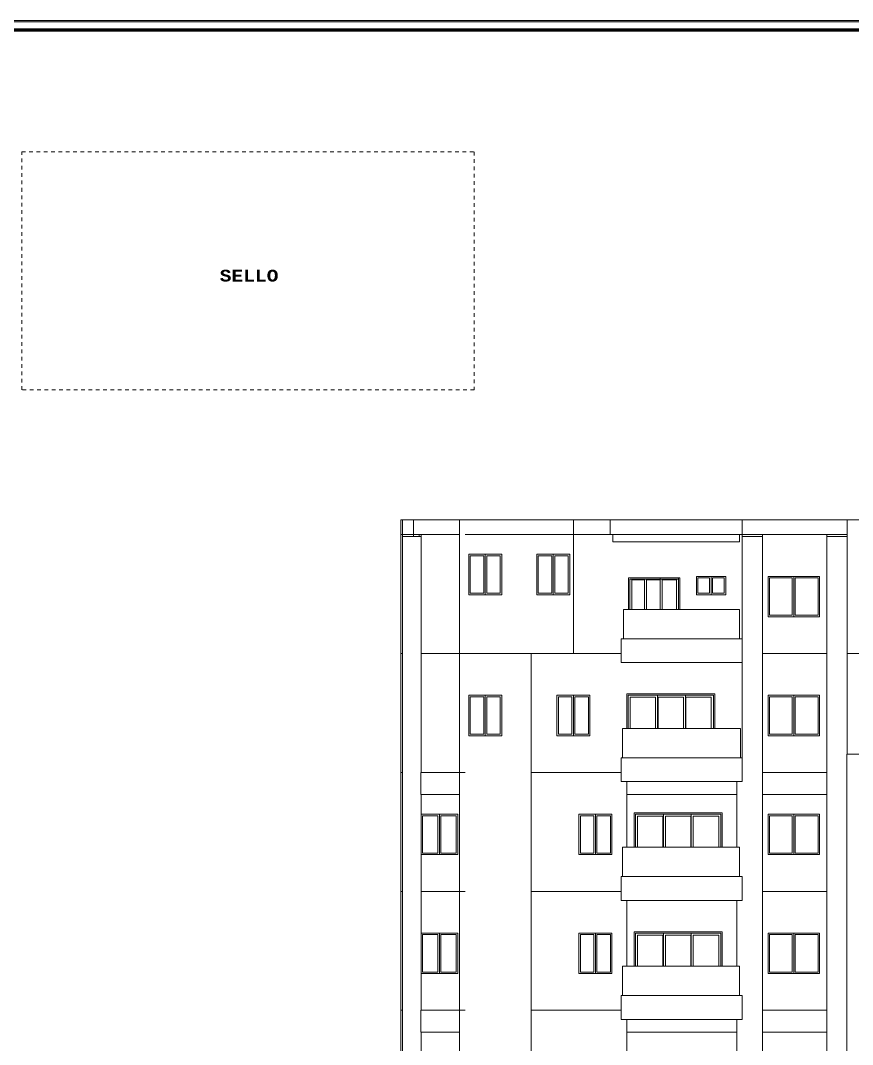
# Model space of a CAD drawing. Header units: metres. Extents: x -144 to 1000, y -717 to 29.
# Drawn here: x 140.63 to 163.28, y -627.02 to -599.13 of the extents above; entities that cross this region are included whole.
import ezdxf

# ---------------------------------------------------------------- set-up
doc = ezdxf.new("R2010")
doc.units = ezdxf.units.M
doc.linetypes.add('Basculante', pattern=[0.11625, 0.075, -0.04125])
doc.layers.get('0').update_dxf_attribs({"color": 1})
for name, color, linetype, lineweight in [('A-DETL', 1, 'Continuous', 9), ('A-DETL-THIN', 1, 'Continuous', 9), ('A-DOOR-FRAM', 1, 'Continuous', 9), ('A-FLOR', 2, 'Continuous', 9), ('A-FLOR-HRAL', 1, 'Continuous', 9), ('A-GENM', 1, 'Continuous', 9), ('A-GLAZ', 1, 'Continuous', 9), ('A-WALL', 4, 'Continuous', 9), ('G-ANNO-TEXT', 2, 'Continuous', 9), ('G-ANNO-TTLB', 3, 'Continuous', 18), ('G-ANNO-TTLB-WIDE', 1, 'Continuous', 70), ('G-IMPT', 1, 'Continuous', 9), ('S-BEAM', 1, 'Continuous', 9), ('S-COLS', 7, 'Continuous', 9)]:
    doc.layers.add(name, color=color, linetype=linetype, lineweight=lineweight)
doc.styles.add('Courier New_B_8', font='courbd.ttf', dxfattribs={"height": 0.0035})

# ---------------------------------------------------------------- blocks, each defined once
blk = doc.blocks.new('tarjeta de nathalie 00')
at = {"layer": 'G-IMPT', "lineweight": 9}
h = blk.add_hatch(color=3, dxfattribs=at)
h.paths.add_polyline_path([(-145.23888, -717.38489), (-145.21019, -717.38489), (-145.21019, -716.89355), (-145.21019, -716.79934), (-145.23888, -716.79934), (-145.23888, -716.89379)])
h.paths.add_polyline_path([(-145.20996, -716.7991), (-145.20996, -717.3851), (-145.2392, -717.3851), (-145.2392, -716.7991)])
h.paths.add_polyline_path([(-145.23902, -717.3868), (-145.20826, -717.3868), (-145.20826, -716.7974), (-145.2392, -716.7974), (-146.09866, -716.7974), (-146.09866, -717.3868)])
h.paths.add_polyline_path([(-145.20795, -716.79707), (-145.20795, -717.3871), (-146.09898, -717.3871), (-146.09898, -716.79707)])
at = {"layer": 'G-ANNO-TTLB', "color": 3}
for p, q in [((-145.20795, -716.79707), (-146.09898, -716.79707)), ((-145.20795, -716.79707), (-146.09898, -716.79707)), ((-146.09866, -716.7974), (-145.2392, -716.7974))]:
    blk.add_line(p, q, dxfattribs=at)
at = {"layer": 'G-ANNO-TTLB-WIDE', "color": 3}
blk.add_line((-146.09696, -716.7991), (-145.20996, -716.7991), dxfattribs=at)
blk = doc.blocks.new('GBGB')
at = {"layer": 'A-DETL-THIN'}
blk.add_line((160.237, -613.126), (160.223, -613.126), dxfattribs=at)
at = {"layer": 'A-DOOR-FRAM'}
for p, q in [((157.183, -614.306), (157.183, -615.166)), ((158.583, -614.306), (157.183, -614.306)), ((157.223, -615.166), (157.223, -614.346)), ((157.223, -614.346), (158.543, -614.346)), ((157.278, -615.166), (157.278, -614.361)), ((157.278, -614.361), (157.622, -614.361)), ((157.622, -614.346), (157.622, -615.166)), ((157.677, -615.166), (157.677, -614.361)), ((157.677, -614.361), (158.049, -614.361)), ((158.543, -614.306), (158.049, -614.306)), ((158.049, -614.306), (158.049, -615.166)), ((158.104, -615.166), (158.104, -614.361)), ((158.104, -614.361), (158.488, -614.361)), ((158.488, -614.361), (158.488, -615.166)), ((158.543, -615.166), (158.543, -614.306)), ((158.543, -615.166), (158.543, -614.346)), ((158.583, -615.166), (158.583, -614.306)), ((157.134, -617.466), (157.134, -618.406)), ((159.534, -617.466), (157.134, -617.466)), ((157.975, -617.506), (157.174, -617.506)), ((157.174, -617.506), (157.174, -618.406)), ((157.174, -617.506), (157.174, -618.406)), ((157.174, -617.506), (159.494, -617.506)), ((157.975, -618.406), (157.975, -617.506)), ((158.735, -618.406), (158.735, -617.506)), ((159.494, -617.506), (159.494, -618.406)), ((159.534, -618.406), (159.534, -617.466)), ((157.229, -618.406), (157.229, -617.561)), ((157.229, -617.561), (157.92, -617.561)), ((157.92, -617.561), (157.92, -618.406)), ((157.989, -618.406), (157.989, -617.561)), ((157.989, -617.561), (158.68, -617.561)), ((158.68, -617.561), (158.68, -618.406)), ((158.748, -618.406), (158.748, -617.561)), ((158.748, -617.561), (159.439, -617.561)), ((159.439, -617.561), (159.439, -618.406)), ((159.734, -620.706), (157.334, -620.706)), ((157.334, -621.646), (157.334, -620.706)), ((157.374, -620.746), (157.374, -621.646)), ((157.374, -620.746), (159.694, -620.746)), ((157.429, -621.646), (157.429, -620.801)), ((157.429, -620.801), (158.12, -620.801)), ((158.12, -620.801), (158.12, -621.646)), ((158.134, -620.746), (158.134, -621.646)), ((158.189, -621.646), (158.189, -620.801)), ((158.189, -620.801), (158.88, -620.801)), ((158.88, -620.801), (158.88, -621.646)), ((158.893, -620.746), (158.893, -621.646)), ((158.948, -621.646), (158.948, -620.801)), ((158.948, -620.801), (159.639, -620.801)), ((159.639, -620.801), (159.639, -621.646)), ((159.694, -620.746), (159.694, -621.646)), ((159.734, -621.646), (159.734, -620.706)), ((159.734, -623.946), (157.334, -623.946)), ((157.334, -624.886), (157.334, -623.946)), ((159.734, -624.886), (159.734, -623.946)), ((157.374, -623.986), (157.374, -624.886)), ((157.374, -623.986), (159.694, -623.986)), ((157.429, -624.886), (157.429, -624.041)), ((157.429, -624.041), (158.12, -624.041)), ((158.12, -624.041), (158.12, -624.886)), ((158.134, -623.986), (158.134, -624.886)), ((158.189, -624.886), (158.189, -624.041)), ((158.189, -624.041), (158.88, -624.041)), ((158.88, -624.041), (158.88, -624.886)), ((158.893, -623.986), (158.893, -624.886)), ((158.948, -624.886), (158.948, -624.041)), ((158.948, -624.041), (159.639, -624.041)), ((159.639, -624.041), (159.639, -624.886)), ((159.694, -623.986), (159.694, -624.886))]:
    blk.add_line(p, q, dxfattribs=at)
at = {"layer": 'A-FLOR'}
for p, q in [((151.484, -613.126), (151.484, -613.178)), ((156.759, -613.126), (156.759, -613.326)), ((160.209, -613.326), (156.759, -613.326)), ((160.209, -613.326), (160.209, -613.126))]:
    blk.add_line(p, q, dxfattribs=at)
at = {"layer": 'A-FLOR-HRAL'}
for p, q in [((157.048, -615.966), (157.048, -615.166)), ((157.048, -615.166), (160.209, -615.166)), ((160.209, -615.966), (160.209, -615.166)), ((157.023, -619.206), (157.023, -618.406)), ((160.229, -618.406), (157.023, -618.406)), ((160.229, -619.206), (160.229, -618.406)), ((157.023, -622.446), (157.023, -621.646)), ((160.209, -621.646), (157.023, -621.646)), ((160.209, -622.446), (160.209, -621.646)), ((157.023, -625.686), (157.023, -624.886)), ((160.209, -624.886), (157.023, -624.886)), ((160.209, -625.686), (160.209, -624.886))]:
    blk.add_line(p, q, dxfattribs=at)
at = {"layer": 'A-GENM'}
for p, q in [((151.024, -617.566), (151.034, -617.566)), ((151.024, -619.606), (151.034, -619.606))]:
    blk.add_line(p, q, dxfattribs=at)
at = {"layer": 'A-GLAZ'}
for p, q in [((153.244, -613.706), (152.874, -613.706)), ((152.874, -613.706), (152.874, -614.726)), ((153.244, -614.726), (153.244, -613.706)), ((153.284, -614.766), (153.284, -613.666)), ((153.284, -613.666), (153.284, -614.766)), ((153.694, -613.706), (153.324, -613.706)), ((153.324, -613.706), (153.324, -614.726)), ((153.694, -614.726), (153.694, -613.706)), ((155.094, -613.706), (154.724, -613.706)), ((154.724, -613.706), (154.724, -614.726)), ((155.094, -614.726), (155.094, -613.706)), ((155.134, -613.666), (155.134, -614.766)), ((155.134, -614.766), (155.134, -613.666)), ((155.544, -613.706), (155.174, -613.706)), ((155.174, -613.706), (155.174, -614.726)), ((155.544, -614.726), (155.544, -613.706)), ((159.393, -614.306), (159.073, -614.306)), ((159.073, -614.306), (159.073, -614.726)), ((159.393, -614.726), (159.393, -614.306)), ((159.433, -614.766), (159.433, -614.266)), ((159.433, -614.266), (159.433, -614.766)), ((159.793, -614.306), (159.473, -614.306)), ((159.473, -614.306), (159.473, -614.726)), ((159.793, -614.726), (159.793, -614.306)), ((161.644, -614.306), (161.024, -614.306)), ((161.024, -614.306), (161.024, -615.326)), ((161.644, -615.326), (161.644, -614.306)), ((161.684, -614.266), (161.684, -615.366)), ((161.684, -615.366), (161.684, -614.266)), ((162.344, -614.306), (161.724, -614.306)), ((161.724, -614.306), (161.724, -615.326)), ((162.344, -615.326), (162.344, -614.306)), ((153.244, -614.726), (152.874, -614.726)), ((153.694, -614.726), (153.324, -614.726)), ((155.094, -614.726), (154.724, -614.726)), ((155.544, -614.726), (155.174, -614.726)), ((159.393, -614.726), (159.073, -614.726)), ((159.793, -614.726), (159.473, -614.726)), ((161.644, -615.326), (161.024, -615.326)), ((162.344, -615.326), (161.724, -615.326)), ((152.834, -617.506), (153.284, -617.506)), ((152.834, -618.606), (152.834, -617.506)), ((153.244, -617.546), (152.874, -617.546)), ((152.874, -617.546), (152.874, -618.566)), ((153.244, -618.566), (153.244, -617.546)), ((153.284, -617.506), (153.734, -617.506)), ((153.284, -618.606), (153.284, -617.506)), ((153.284, -617.506), (153.284, -618.606)), ((153.694, -617.546), (153.324, -617.546)), ((153.324, -617.546), (153.324, -618.566)), ((153.694, -618.566), (153.694, -617.546)), ((153.734, -617.506), (153.734, -618.606)), ((155.644, -617.546), (155.274, -617.546)), ((155.274, -617.546), (155.274, -618.566)), ((155.644, -618.566), (155.644, -617.546)), ((155.684, -617.506), (155.684, -618.606)), ((155.684, -618.606), (155.684, -617.506)), ((156.094, -617.546), (155.724, -617.546)), ((155.724, -617.546), (155.724, -618.566)), ((156.094, -618.566), (156.094, -617.546)), ((161.644, -617.546), (161.024, -617.546)), ((161.024, -617.546), (161.024, -618.566)), ((161.644, -618.566), (161.644, -617.546)), ((161.684, -617.506), (161.684, -618.606)), ((161.684, -618.606), (161.684, -617.506)), ((162.344, -617.546), (161.724, -617.546)), ((161.724, -617.546), (161.724, -618.566)), ((162.344, -618.566), (162.344, -617.546)), ((153.284, -618.606), (152.834, -618.606)), ((153.244, -618.566), (152.874, -618.566)), ((153.734, -618.606), (153.284, -618.606)), ((153.694, -618.566), (153.324, -618.566)), ((155.644, -618.566), (155.274, -618.566)), ((156.094, -618.566), (155.724, -618.566)), ((161.644, -618.566), (161.024, -618.566)), ((162.344, -618.566), (161.724, -618.566)), ((151.994, -620.786), (151.574, -620.786)), ((151.574, -620.786), (151.574, -621.806)), ((151.994, -621.806), (151.994, -620.786)), ((152.034, -621.846), (152.034, -620.746)), ((152.034, -620.746), (152.034, -621.846)), ((152.494, -620.786), (152.074, -620.786)), ((152.074, -620.786), (152.074, -621.806)), ((152.494, -621.806), (152.494, -620.786)), ((156.244, -620.786), (155.874, -620.786)), ((155.874, -620.786), (155.874, -621.806)), ((156.244, -621.806), (156.244, -620.786)), ((156.284, -620.746), (156.284, -621.846)), ((156.284, -621.846), (156.284, -620.746)), ((156.694, -620.786), (156.324, -620.786)), ((156.324, -620.786), (156.324, -621.806)), ((156.694, -621.806), (156.694, -620.786)), ((161.644, -620.786), (161.024, -620.786)), ((161.024, -620.786), (161.024, -621.806)), ((161.644, -621.806), (161.644, -620.786)), ((161.684, -620.746), (161.684, -621.846)), ((161.684, -621.846), (161.684, -620.746)), ((162.344, -620.786), (161.724, -620.786)), ((161.724, -620.786), (161.724, -621.806)), ((162.344, -621.806), (162.344, -620.786)), ((151.994, -621.806), (151.574, -621.806)), ((152.494, -621.806), (152.074, -621.806)), ((156.244, -621.806), (155.874, -621.806)), ((156.694, -621.806), (156.324, -621.806)), ((161.644, -621.806), (161.024, -621.806)), ((162.344, -621.806), (161.724, -621.806)), ((151.994, -624.026), (151.574, -624.026)), ((151.574, -624.026), (151.574, -625.046)), ((151.994, -625.046), (151.994, -624.026)), ((152.034, -625.086), (152.034, -623.986)), ((152.034, -623.986), (152.034, -625.086)), ((152.494, -624.026), (152.074, -624.026)), ((152.074, -624.026), (152.074, -625.046)), ((152.494, -625.046), (152.494, -624.026)), ((156.244, -624.026), (155.874, -624.026)), ((155.874, -624.026), (155.874, -625.046)), ((156.244, -625.046), (156.244, -624.026)), ((156.284, -623.986), (156.284, -625.086)), ((156.284, -625.086), (156.284, -623.986)), ((156.694, -624.026), (156.324, -624.026)), ((156.324, -624.026), (156.324, -625.046)), ((156.694, -625.046), (156.694, -624.026)), ((161.644, -624.026), (161.024, -624.026)), ((161.024, -624.026), (161.024, -625.046)), ((161.644, -625.046), (161.644, -624.026)), ((161.684, -623.986), (161.684, -625.086)), ((161.684, -625.086), (161.684, -623.986)), ((162.344, -624.026), (161.724, -624.026)), ((161.724, -624.026), (161.724, -625.046)), ((162.344, -625.046), (162.344, -624.026)), ((151.994, -625.046), (151.574, -625.046)), ((152.494, -625.046), (152.074, -625.046)), ((156.244, -625.046), (155.874, -625.046)), ((156.694, -625.046), (156.324, -625.046)), ((161.644, -625.046), (161.024, -625.046)), ((162.344, -625.046), (161.724, -625.046))]:
    blk.add_line(p, q, dxfattribs=at)
at = {"layer": 'A-WALL'}
for p, q in [((150.984, -612.726), (150.984, -613.126)), ((170.234, -612.726), (150.984, -612.726)), ((151.029, -612.726), (151.029, -613.126)), ((151.334, -613.178), (151.334, -612.726)), ((152.584, -629.326), (152.584, -612.726)), ((155.684, -616.366), (155.684, -612.726)), ((156.684, -613.126), (156.684, -612.726)), ((160.283, -612.726), (160.283, -619.856)), ((163.134, -619.106), (163.134, -612.726)), ((150.984, -613.126), (150.984, -629.326)), ((150.984, -613.126), (152.584, -613.126)), ((151.034, -613.178), (151.034, -613.126)), ((151.534, -613.126), (151.534, -613.178)), ((152.734, -613.126), (163.134, -613.126)), ((160.834, -613.126), (160.834, -613.178)), ((162.584, -613.178), (162.584, -613.126)), ((152.834, -614.766), (152.834, -613.666)), ((152.834, -613.666), (153.734, -613.666)), ((153.734, -613.666), (153.734, -614.766)), ((154.684, -614.766), (154.684, -613.666)), ((154.684, -613.666), (155.584, -613.666)), ((155.584, -613.666), (155.584, -614.766)), ((157.183, -615.166), (157.183, -614.306)), ((157.183, -614.306), (158.583, -614.306)), ((158.583, -614.306), (158.583, -615.166)), ((159.033, -614.766), (159.033, -614.266)), ((159.033, -614.266), (159.833, -614.266)), ((159.833, -614.266), (159.833, -614.766)), ((160.984, -615.366), (160.984, -614.266)), ((160.984, -614.266), (162.384, -614.266)), ((162.384, -614.266), (162.384, -615.366)), ((153.734, -614.766), (152.834, -614.766)), ((155.584, -614.766), (154.684, -614.766)), ((159.833, -614.766), (159.033, -614.766)), ((162.384, -615.366), (160.984, -615.366)), ((160.283, -615.966), (156.984, -615.966)), ((156.984, -615.966), (156.984, -616.616)), ((151.034, -616.366), (150.984, -616.366)), ((156.984, -616.366), (151.534, -616.366)), ((154.534, -626.086), (154.534, -616.366)), ((162.584, -616.366), (160.834, -616.366)), ((170.883, -616.366), (163.134, -616.366)), ((156.984, -616.616), (160.283, -616.616)), ((152.834, -618.606), (152.834, -617.506)), ((152.834, -617.506), (153.734, -617.506)), ((153.734, -617.506), (153.734, -618.606)), ((155.234, -618.606), (155.234, -617.506)), ((155.234, -617.506), (156.134, -617.506)), ((156.134, -617.506), (156.134, -618.606)), ((157.134, -618.406), (157.134, -617.466)), ((157.134, -617.466), (159.534, -617.466)), ((159.534, -617.466), (159.534, -618.406)), ((160.984, -618.606), (160.984, -617.506)), ((160.984, -617.506), (162.384, -617.506)), ((162.384, -617.506), (162.384, -618.606)), ((153.734, -618.606), (152.834, -618.606)), ((156.134, -618.606), (155.234, -618.606)), ((162.384, -618.606), (160.984, -618.606)), ((160.283, -619.206), (156.984, -619.206)), ((156.984, -619.206), (156.984, -619.856)), ((163.133, -619.106), (163.133, -645.526)), ((163.133, -619.106), (170.883, -619.106)), ((150.984, -619.606), (151.034, -619.606)), ((152.584, -619.606), (152.734, -619.606)), ((156.984, -619.606), (154.534, -619.606)), ((162.584, -619.606), (160.834, -619.606)), ((156.984, -619.856), (160.283, -619.856)), ((157.134, -619.856), (157.134, -621.646)), ((151.534, -620.746), (152.534, -620.746)), ((152.534, -620.746), (152.534, -621.846)), ((155.834, -621.846), (155.834, -620.746)), ((155.834, -620.746), (156.734, -620.746)), ((156.734, -620.746), (156.734, -621.846)), ((157.334, -621.646), (157.334, -620.706)), ((157.334, -620.706), (159.734, -620.706)), ((159.734, -620.706), (159.734, -621.646)), ((160.984, -621.846), (160.984, -620.746)), ((160.984, -620.746), (162.384, -620.746)), ((162.384, -620.746), (162.384, -621.846)), ((152.534, -621.846), (151.534, -621.846)), ((156.734, -621.846), (155.834, -621.846)), ((162.384, -621.846), (160.984, -621.846)), ((160.283, -622.446), (156.984, -622.446)), ((156.984, -622.446), (156.984, -623.096)), ((160.283, -623.096), (160.283, -622.446)), ((151.034, -622.846), (150.984, -622.846)), ((152.734, -622.846), (151.534, -622.846)), ((156.984, -622.846), (154.534, -622.846)), ((162.584, -622.846), (160.834, -622.846)), ((156.984, -623.096), (160.283, -623.096)), ((157.134, -623.096), (157.134, -624.886)), ((157.334, -624.886), (157.334, -623.946)), ((157.334, -623.946), (159.734, -623.946)), ((159.734, -623.946), (159.734, -624.886)), ((151.534, -623.986), (152.534, -623.986)), ((152.534, -623.986), (152.534, -625.086)), ((155.834, -625.086), (155.834, -623.986)), ((155.834, -623.986), (156.734, -623.986)), ((156.734, -623.986), (156.734, -625.086)), ((160.984, -625.086), (160.984, -623.986)), ((160.984, -623.986), (162.384, -623.986)), ((162.384, -623.986), (162.384, -625.086)), ((152.534, -625.086), (151.534, -625.086)), ((156.734, -625.086), (155.834, -625.086)), ((162.384, -625.086), (160.984, -625.086)), ((160.283, -625.686), (156.984, -625.686)), ((156.984, -625.686), (156.984, -626.336)), ((160.283, -626.336), (160.283, -625.686)), ((151.034, -626.086), (150.984, -626.086)), ((152.584, -626.086), (152.734, -626.086)), ((154.534, -626.086), (154.534, -648.766)), ((156.984, -626.086), (154.534, -626.086)), ((162.584, -626.086), (160.834, -626.086)), ((156.984, -626.336), (160.283, -626.336)), ((157.134, -626.336), (157.134, -628.126))]:
    blk.add_line(p, q, dxfattribs=at)
at = {"layer": 'S-BEAM'}
for p, q in [((151.526, -620.206), (151.526, -619.606)), ((151.526, -619.606), (152.584, -619.606)), ((160.834, -619.606), (162.584, -619.606)), ((151.526, -620.206), (152.584, -620.206)), ((157.134, -620.206), (160.133, -620.206)), ((160.834, -620.206), (162.584, -620.206)), ((151.526, -626.686), (151.526, -626.086)), ((151.526, -626.086), (152.584, -626.086)), ((160.834, -626.086), (162.584, -626.086)), ((151.526, -626.686), (152.584, -626.686)), ((157.134, -626.686), (160.133, -626.686)), ((160.834, -626.686), (162.584, -626.686))]:
    blk.add_line(p, q, dxfattribs=at)
at = {"layer": 'S-COLS'}
for p, q in [((151.034, -613.178), (151.534, -613.178)), ((151.034, -648.766), (151.034, -613.178)), ((151.534, -619.606), (151.534, -613.178)), ((160.283, -613.178), (160.834, -613.178)), ((160.834, -648.766), (160.834, -613.178)), ((162.584, -613.178), (163.134, -613.178)), ((162.584, -648.766), (162.584, -613.178)), ((160.133, -621.646), (160.133, -619.856)), ((151.534, -626.086), (151.534, -620.206)), ((160.133, -624.886), (160.133, -623.096)), ((160.133, -628.126), (160.133, -626.336)), ((151.534, -629.326), (151.534, -626.686))]:
    blk.add_line(p, q, dxfattribs=at)

msp = doc.modelspace()

# ---------------------------------------------------------------- block references
at = {"xscale": 124.1004357506149, "yscale": 124.1004357506149, "zscale": 124.1004357506149}
msp.add_blockref('tarjeta de nathalie 00', (18222.336, 88355.704), dxfattribs=at)

# ---------------------------------------------------------------- next in the draw order: linework, layer by layer
at = {"layer": 'A-DETL', "linetype": 'Basculante', "lineweight": 18}
for p, q in [((140.661, -602.7), (152.982, -602.7)), ((140.661, -609.188), (140.661, -602.7)), ((152.982, -602.7), (152.982, -609.188)), ((152.982, -609.188), (140.661, -609.188))]:
    msp.add_line(p, q, dxfattribs=at)

# ---------------------------------------------------------------- next in the draw order: block references
at = {"color": 3}
msp.add_blockref('GBGB', (0, 0), dxfattribs=at)

# ---------------------------------------------------------------- next in the draw order: texts
at = {"layer": 'G-ANNO-TEXT', "color": 8, "true_color": 0x808080, "insert": (146.054, -605.916), "char_height": 0.319, "width": 2.04582, "attachment_point": 1, "style": 'Courier New_B_8'}
msp.add_mtext('SELLO', dxfattribs=at)

doc.saveas('drawing.dxf')
